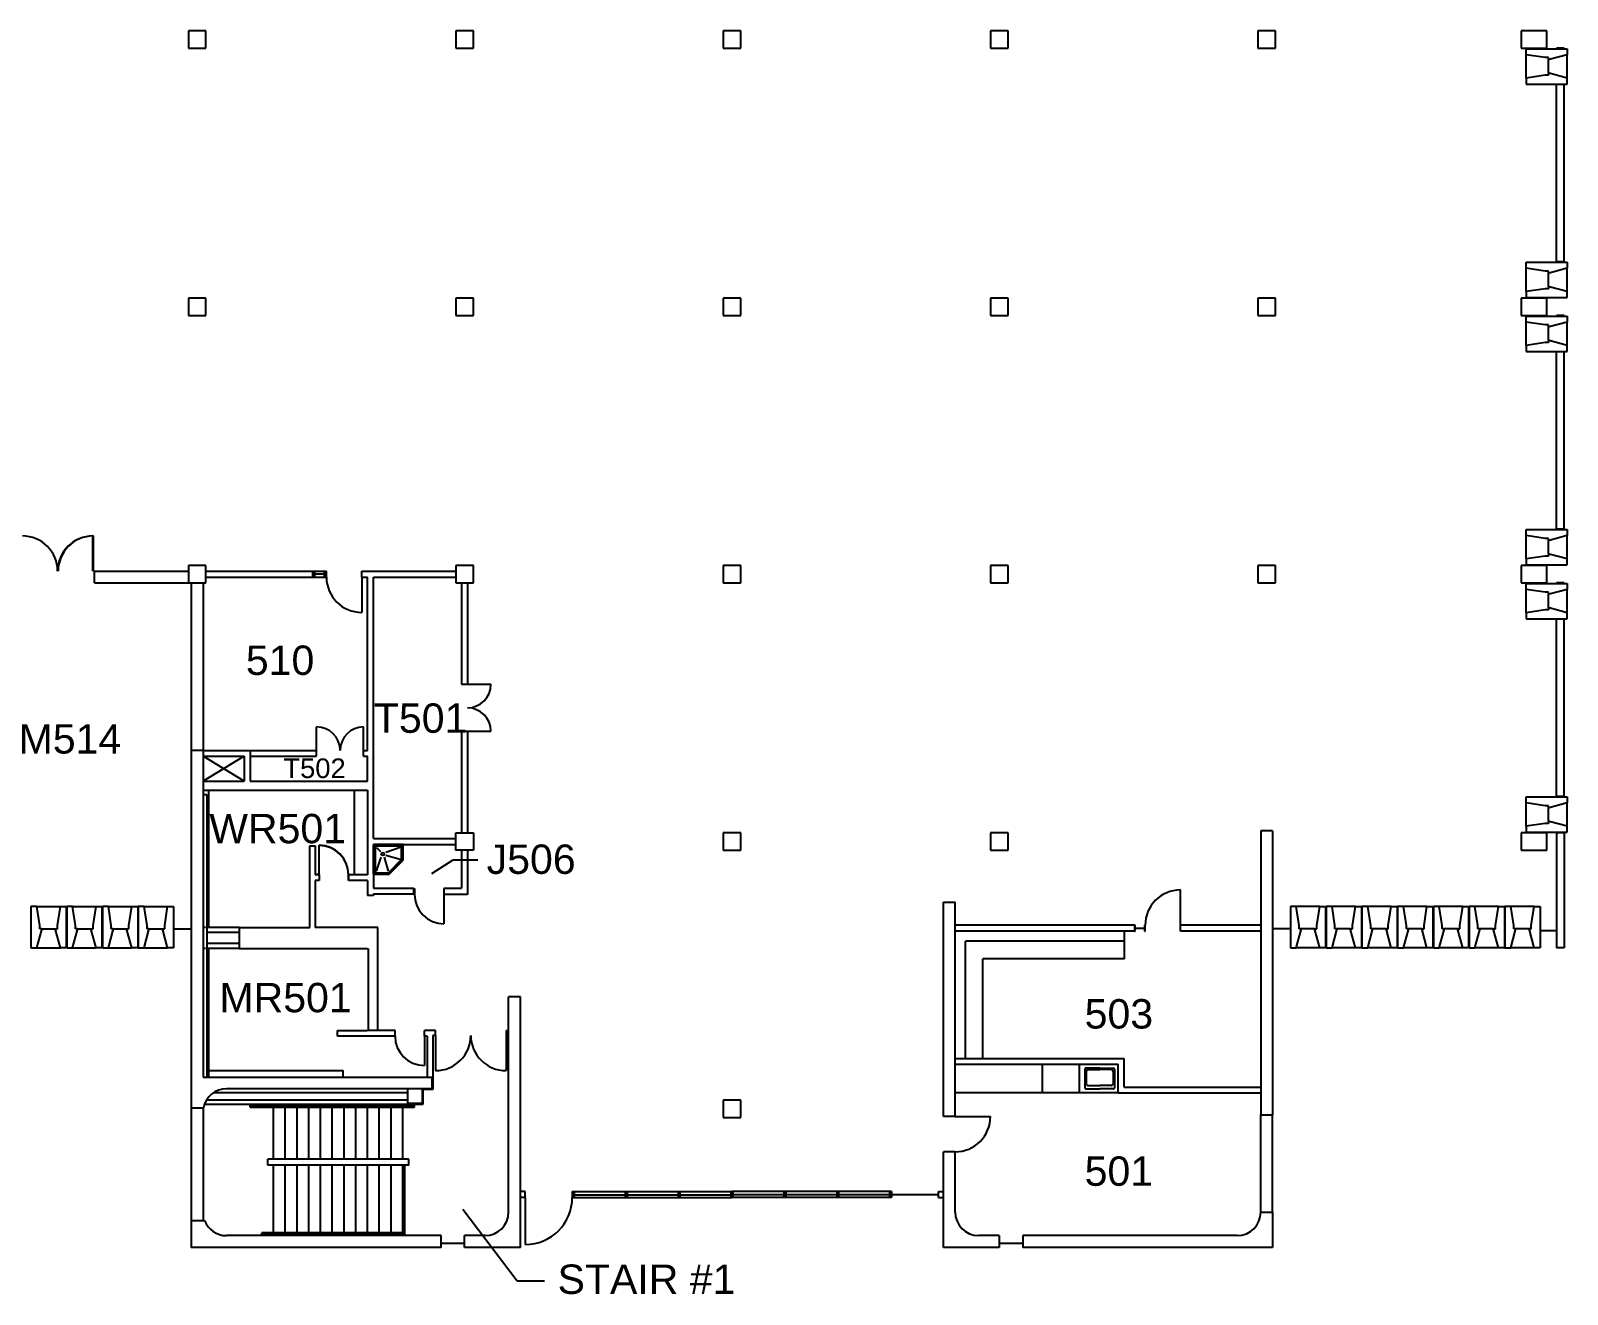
# Model space of a CAD drawing. Header units: inches. Extents: x -186 to 3067, y -16 to 2567.
# Drawn here: x 1498 to 3067, y -16 to 1274 of the extents above; entities that cross this region are included whole.
import ezdxf

# ---------------------------------------------------------------- set-up
doc = ezdxf.new("R2010")
doc.units = ezdxf.units.IN
doc.header["$MEASUREMENT"] = 0
doc.linetypes.add('SCOTT', pattern=[0.04, 0.02, -0.02])
for name, color, linetype in [('A-DOOR', 4, 'Continuous'), ('A-FLOR-HRAL', 4, 'Continuous'), ('A-FLOR-STRS', 4, 'Continuous'), ('A-FLOR-TEXT', 7, 'Continuous'), ('A-FURN', 3, 'Continuous'), ('A-GLAZ', 3, 'Continuous'), ('A-WALL', 5, 'Continuous'), ('A-WALL-JAMB', 6, 'Continuous'), ('P-SANR-EQPM', 5, 'Continuous'), ('S-COLS', 6, 'Continuous')]:
    doc.layers.add(name, color=color, linetype=linetype)
doc.styles.get("Standard").update_dxf_attribs({"font": 'arial.ttf'})

msp = doc.modelspace()

# ---------------------------------------------------------------- linework, layer by layer
for p, q in [((1716.4, 507.7), (1674.4, 533.2)), ((1716.4, 533.2), (1674.4, 507.7))]:
    msp.add_line(p, q)
at = {"layer": 'A-DOOR'}
for p, q in [((1561.9, 722.2), (1561.9, 758.2)), ((1562.4, 722.2), (1562.4, 758.2)), ((1836.4, 716.2), (1836.4, 680.2)), ((1944.4, 606.7), (1968.4, 606.7)), ((1790.4, 539.2), (1790.4, 563.2)), ((1838.4, 539.2), (1838.4, 563.2)), ((1944.4, 558.7), (1968.4, 558.7)), ((1792.9, 412.4), (1792.9, 442.4)), ((1792.9, 412.2), (1792.9, 442.2)), ((2672.4, 360.7), (2672.4, 396.7)), ((1920.4, 392.2), (1920.4, 362.2)), ((1900.4, 247.4), (1900.4, 217.4)), ((1900.4, 247.4), (1900.4, 217.4)), ((1911.8, 248.2), (1911.8, 212.2)), ((1983.8, 248.2), (1983.8, 212.2)), ((2442.4, 165.3), (2478.4, 165.3)), ((2003.4, 82.7), (2003.4, 34.7))]:
    msp.add_line(p, q, dxfattribs=at)
for centre, radius, start, end in [((1489.9, 722.2), 36, 0, 90), ((1561.9, 722.2), 36, 90, 180), ((1562.4, 722.2), 36, 90, 180), ((1836.4, 716.2), 36, 180, 270), ((1944.4, 606.7), 24, 270, 0), ((1944.4, 558.7), 24, 0, 90), ((1790.4, 539.2), 24, 0, 90), ((1838.4, 539.2), 24, 90, 180), ((1792.9, 412.4), 30, 0, 90), ((1792.9, 412.2), 30, 0, 90), ((2672.4, 360.7), 36, 90, 180), ((1920.4, 392.2), 30, 180, 270), ((1900.4, 247.4), 30, 180, 270), ((1900.4, 247.4), 30, 180, 270), ((1911.8, 248.2), 36, 270, 0), ((1983.8, 248.2), 36, 180, 270), ((2442.4, 165.3), 36, 270, 360), ((2003.4, 82.7), 48, 270, 0)]:
    msp.add_arc(centre, radius, start, end, dxfattribs=at)
at = {"layer": 'A-FLOR-HRAL'}
for p, q in [((1722.4, 176.5), (1890.4, 176.5)), ((1722.4, 175), (1722.4, 176.5)), ((1722.4, 175), (1890.4, 175)), ((1890.4, 175), (1890.4, 176.5)), ((1884.4, 121.7), (1740.4, 121.7)), ((1740.4, 115.7), (1740.4, 121.7)), ((1884.4, 115.7), (1740.4, 115.7)), ((1884.4, 115.7), (1884.4, 121.7)), ((1878.4, 46.7), (1734.4, 46.7)), ((1734.4, 43.7), (1734.4, 46.7)), ((1878.4, 45.2), (1735.9, 45.2)), ((1735.9, 43.7), (1735.9, 45.2))]:
    msp.add_line(p, q, dxfattribs=at)
at = {"layer": 'A-FLOR-STRS'}
for p, q in [((1746.4, 121.7), (1746.4, 178)), ((1758.4, 121.7), (1758.4, 178)), ((1770.4, 121.7), (1770.4, 178)), ((1782.4, 121.7), (1782.4, 178)), ((1794.4, 121.7), (1794.4, 178)), ((1806.4, 121.7), (1806.4, 178)), ((1818.4, 121.7), (1818.4, 178)), ((1830.4, 121.7), (1830.4, 178)), ((1842.4, 121.7), (1842.4, 178)), ((1854.4, 121.7), (1854.4, 178)), ((1866.4, 121.7), (1866.4, 178)), ((1878.4, 121.7), (1878.4, 178)), ((1746.4, 43.7), (1746.4, 115.7)), ((1758.4, 43.7), (1758.4, 115.7)), ((1770.4, 43.7), (1770.4, 115.7)), ((1782.4, 43.7), (1782.4, 115.7)), ((1794.4, 43.7), (1794.4, 115.7)), ((1806.4, 43.7), (1806.4, 115.7)), ((1818.4, 43.7), (1818.4, 115.7)), ((1830.4, 43.7), (1830.4, 115.7)), ((1842.4, 43.7), (1842.4, 115.7)), ((1854.4, 43.7), (1854.4, 115.7)), ((1866.4, 43.7), (1866.4, 115.7)), ((1878.4, 43.7), (1878.4, 115.7)), ((1880.4, 43.7), (1880.4, 115.7))]:
    msp.add_line(p, q, dxfattribs=at)
at = {"layer": 'A-FLOR-TEXT'}
for p, q in [((1907.9, 413.5), (1929.7, 427.6)), ((1929.7, 427.6), (1955.1, 427.6)), ((1995.3, -2.7), (1939.8, 70.5)), ((2023.2, -2.7), (1995.3, -2.7))]:
    msp.add_line(p, q, dxfattribs=at)
at = {"layer": 'A-FURN'}
for p, q in [((1829.2, 412.4), (1829.2, 498.7)), ((2615.4, 326.3), (2615.4, 354.7)), ((2615.2, 344.3), (2452.8, 344.3)), ((2452.8, 224.7), (2452.8, 344.3)), ((2470.8, 224.7), (2470.8, 326.3)), ((2615.4, 326.3), (2470.8, 326.3)), ((2531.5, 189.4), (2531.5, 218.7)), ((2569.5, 189.4), (2569.5, 218.7)), ((2574.9, 213.7), (2574.9, 194.7)), ((2590, 214.6), (2575.8, 214.6)), ((2576.3, 211.3), (2576.3, 198.9)), ((2578.1, 213.2), (2590, 213.2)), ((2590, 214.6), (2604.2, 214.6)), ((2601.9, 213.2), (2590, 213.2)), ((2603.7, 211.3), (2603.7, 198.9)), ((2605.1, 213.7), (2605.1, 194.7)), ((2608.9, 189.4), (2442.4, 189.4)), ((2576, 193.6), (2590, 193.6)), ((2578.1, 197), (2590, 197)), ((2601.9, 197), (2590, 197)), ((2604, 193.6), (2590, 193.6))]:
    msp.add_line(p, q, dxfattribs=at)
for centre, radius, start, end in [((2575.9, 213.6), 1.03, 95.4707, 176.1763), ((2578.3, 211.1), 2.11, 96.5361, 173.5832), ((2601.6, 211.1), 2.11, 6.4168, 83.4639), ((2604.1, 213.6), 1.03, 3.8237, 84.5293), ((2575.9, 194.7), 1.03, 175.4792, 274.9201), ((2578.5, 199.2), 2.25, 188.0284, 262.2031), ((2601.5, 199.2), 2.25, 277.7969, 351.9716), ((2604.1, 194.7), 1.03, 265.0799, 4.5208)]:
    msp.add_arc(centre, radius, start, end, dxfattribs=at)
at = {"layer": 'A-GLAZ'}
for p, q in [((3048.1, 1230.7), (3048.1, 1244.7)), ((3048.1, 1012.7), (3048.1, 1026.7)), ((3048.1, 957.7), (3048.1, 971.7)), ((3048.1, 739.7), (3048.1, 753.7)), ((1788.4, 722.2), (1798.4, 722.2)), ((1798.4, 719.2), (1788.4, 719.2)), ((1788.4, 716.2), (1798.4, 716.2)), ((3048.1, 684.7), (3048.1, 698.7)), ((3048.1, 466.7), (3048.1, 480.7)), ((1509.7, 357), (1523.7, 357)), ((1546.2, 357), (1560.2, 357)), ((1582.7, 357), (1596.7, 357)), ((1619.2, 357), (1633.2, 357)), ((1644.2, 357), (1662.4, 357)), ((2626.2, 357.7), (2635.7, 357.7)), ((2784.7, 357), (2766.4, 357)), ((2809.7, 357), (2795.7, 357)), ((2846.2, 357), (2832.2, 357)), ((2882.7, 357), (2868.7, 357)), ((2919.2, 357), (2905.2, 357)), ((2955.7, 357), (2941.7, 357)), ((2992.2, 357), (2978.2, 357)), ((3028.7, 357), (3014.7, 357)), ((3056.4, 354.8), (3039.7, 354.8)), ((1662.4, 174.2), (1662.4, 59.2)), ((1674.4, 174.2), (1674.4, 59.2)), ((2754.4, 67.7), (2754.4, 167.2)), ((2766.4, 67.7), (2766.4, 167.2)), ((2051.4, 88.7), (2214.4, 88.7)), ((2051.4, 85.3), (2214.4, 85.3)), ((2051.4, 82.7), (2214.4, 82.7)), ((2377.4, 88.7), (2214.4, 88.7)), ((2425.4, 85.3), (2214.4, 85.3)), ((2377.4, 82.7), (2214.4, 82.7)), ((1941.4, 35.7), (1917.4, 35.7)), ((2511.4, 35.7), (2487.4, 35.7))]:
    msp.add_line(p, q, dxfattribs=at)
at = {"layer": 'A-WALL'}
for p, q in [((3025.4, 1255.7), (3067.4, 1255.7)), ((3025.4, 1249.7), (3025.4, 1255.7)), ((3064.4, 1256.2), (3056.4, 1256.2)), ((3067.4, 1255.7), (3067.4, 1249.7)), ((3025.4, 1225.7), (3025.4, 1249.7)), ((3044.7, 1246.7), (3025.4, 1249.7)), ((3048.1, 1246.7), (3044.7, 1246.7)), ((3048.1, 1244.7), (3048.1, 1246.7)), ((3049.1, 1244.7), (3048.1, 1244.7)), ((3067.4, 1249.7), (3049.1, 1244.7)), ((3067.4, 1225.7), (3067.4, 1249.7)), ((3044.7, 1228.7), (3025.4, 1225.7)), ((3025.4, 1225.7), (3025.4, 1219.7)), ((3048.1, 1228.7), (3044.7, 1228.7)), ((3049.1, 1230.7), (3048.1, 1230.7)), ((3048.1, 1230.7), (3048.1, 1228.7)), ((3067.4, 1225.7), (3049.1, 1230.7)), ((3067.4, 1219.7), (3067.4, 1225.7)), ((3025.4, 1219.7), (3067.4, 1219.7)), ((3064.4, 1219.2), (3056.4, 1219.2)), ((3056.4, 1038.2), (3056.4, 1219.2)), ((3064.4, 1038.2), (3064.4, 1219.2)), ((3025.4, 1031.7), (3025.4, 1037.7)), ((3025.4, 1037.7), (3067.4, 1037.7)), ((3064.4, 1038.2), (3056.4, 1038.2)), ((3067.4, 1037.7), (3067.4, 1031.7)), ((3044.7, 1028.7), (3025.4, 1031.7)), ((3025.4, 1007.7), (3025.4, 1031.7)), ((3048.1, 1028.7), (3044.7, 1028.7)), ((3048.1, 1026.7), (3048.1, 1028.7)), ((3049.1, 1026.7), (3048.1, 1026.7)), ((3067.4, 1031.7), (3049.1, 1026.7)), ((3067.4, 1007.7), (3067.4, 1031.7)), ((3044.7, 1010.7), (3025.4, 1007.7)), ((3025.4, 1007.7), (3025.4, 1001.7)), ((3048.1, 1010.7), (3044.7, 1010.7)), ((3048.1, 1012.7), (3048.1, 1010.7)), ((3049.1, 1012.7), (3048.1, 1012.7)), ((3067.4, 1007.7), (3049.1, 1012.7)), ((3067.4, 1001.7), (3067.4, 1007.7)), ((3025.4, 1001.7), (3067.4, 1001.7)), ((3025.4, 982.7), (3067.4, 982.7)), ((3025.4, 976.7), (3025.4, 982.7)), ((3025.4, 952.7), (3025.4, 976.7)), ((3044.7, 973.7), (3025.4, 976.7)), ((3048.1, 973.7), (3044.7, 973.7)), ((3048.1, 971.7), (3048.1, 973.7)), ((3067.4, 976.7), (3049.1, 971.7)), ((3064.4, 983.2), (3056.4, 983.2)), ((3067.4, 982.7), (3067.4, 976.7)), ((3067.4, 952.7), (3067.4, 976.7)), ((3049.1, 971.7), (3048.1, 971.7)), ((3049.1, 957.7), (3048.1, 957.7)), ((3048.1, 957.7), (3048.1, 955.7)), ((3067.4, 952.7), (3049.1, 957.7)), ((3044.7, 955.7), (3025.4, 952.7)), ((3025.4, 952.7), (3025.4, 946.7)), ((3025.4, 946.7), (3067.4, 946.7)), ((3048.1, 955.7), (3044.7, 955.7)), ((3064.4, 946.2), (3056.4, 946.2)), ((3056.4, 765.2), (3056.4, 946.2)), ((3064.4, 765.2), (3064.4, 946.2)), ((3067.4, 946.7), (3067.4, 952.7)), ((3025.4, 758.7), (3025.4, 764.7)), ((3025.4, 764.7), (3067.4, 764.7)), ((3044.7, 755.7), (3025.4, 758.7)), ((3025.4, 734.7), (3025.4, 758.7)), ((3048.1, 755.7), (3044.7, 755.7)), ((3048.1, 753.7), (3048.1, 755.7)), ((3049.1, 753.7), (3048.1, 753.7)), ((3067.4, 758.7), (3049.1, 753.7)), ((3064.4, 765.2), (3056.4, 765.2)), ((3067.4, 764.7), (3067.4, 758.7)), ((3067.4, 734.7), (3067.4, 758.7)), ((3044.7, 737.7), (3025.4, 734.7)), ((3048.1, 737.7), (3044.7, 737.7)), ((3048.1, 739.7), (3048.1, 737.7)), ((3049.1, 739.7), (3048.1, 739.7)), ((3067.4, 734.7), (3049.1, 739.7)), ((1563.4, 710.2), (1563.4, 722.2)), ((1563.4, 722.2), (1659.4, 722.2)), ((1563.4, 722.2), (1564.4, 722.2)), ((1563.4, 710.2), (1563.4, 722.2)), ((1570.4, 722.2), (1659.4, 722.2)), ((1659.4, 728.2), (1659.4, 710.2)), ((1677.4, 728.2), (1659.4, 728.2)), ((1677.4, 710.2), (1677.4, 728.2)), ((1677.4, 722.2), (1786.4, 722.2)), ((1677.4, 722.2), (1721.4, 722.2)), ((1786.4, 716.2), (1786.4, 722.2)), ((1836.4, 716.2), (1836.4, 722.2)), ((1836.4, 722.2), (1932.4, 722.2)), ((3025.4, 734.7), (3025.4, 728.7)), ((3025.4, 728.7), (3067.4, 728.7)), ((3067.4, 728.7), (3067.4, 734.7)), ((1563.4, 710.2), (1662.4, 710.2)), ((1563.4, 710.2), (1662.4, 710.2)), ((1659.4, 710.2), (1677.4, 710.2)), ((1662.4, 710.2), (1662.4, 174.2)), ((1674.4, 709.5), (1674.4, 205.7)), ((1677.4, 716.2), (1786.4, 716.2)), ((1677.4, 716.2), (1721.4, 716.2)), ((1836.4, 716.2), (1842.4, 716.2)), ((1842.4, 539.2), (1842.4, 716.2)), ((1848.4, 716.2), (1932.4, 716.2)), ((1848.4, 449.2), (1848.4, 716.2)), ((1938.6, 606.7), (1938.6, 710.2)), ((1944.4, 710.2), (1944.4, 606.7)), ((3025.4, 709.7), (3067.4, 709.7)), ((3025.4, 703.7), (3025.4, 709.7)), ((3064.4, 710.2), (3056.4, 710.2)), ((3067.4, 709.7), (3067.4, 703.7)), ((3025.4, 679.7), (3025.4, 703.7)), ((3044.7, 700.7), (3025.4, 703.7)), ((3048.1, 700.7), (3044.7, 700.7)), ((3048.1, 698.7), (3048.1, 700.7)), ((3049.1, 698.7), (3048.1, 698.7)), ((3067.4, 703.7), (3049.1, 698.7)), ((3067.4, 679.7), (3067.4, 703.7)), ((3044.7, 682.7), (3025.4, 679.7)), ((3025.4, 679.7), (3025.4, 673.7)), ((3048.1, 682.7), (3044.7, 682.7)), ((3049.1, 684.7), (3048.1, 684.7)), ((3048.1, 684.7), (3048.1, 682.7)), ((3067.4, 679.7), (3049.1, 684.7)), ((3067.4, 673.7), (3067.4, 679.7)), ((3025.4, 673.7), (3067.4, 673.7)), ((3064.4, 673.2), (3056.4, 673.2)), ((3056.4, 492.2), (3056.4, 673.2)), ((3064.4, 492.2), (3064.4, 673.2)), ((1938.4, 606.7), (1944.4, 606.7)), ((1938.4, 558.7), (1944.4, 558.7)), ((1938.6, 455.2), (1938.6, 558.7)), ((1944.4, 558.7), (1944.4, 455.2)), ((1674.4, 539.2), (1662.4, 539.2)), ((1674.4, 539.2), (1722.4, 539.2)), ((1674.4, 539.2), (1790.4, 539.2)), ((1722.4, 539.2), (1722.4, 507.7)), ((1790.4, 533.2), (1790.4, 539.2)), ((1838.4, 533.2), (1838.4, 539.2)), ((1838.4, 539.2), (1842.4, 539.2)), ((1674.4, 533.2), (1716.4, 533.2)), ((1716.4, 533.2), (1716.4, 507.7)), ((1716.4, 533.2), (1716.4, 507.7)), ((1722.4, 533.2), (1722.4, 507.7)), ((1722.4, 533.2), (1790.4, 533.2)), ((1722.4, 533.2), (1722.4, 507.7)), ((1838.4, 533.2), (1842.4, 533.2)), ((1842.4, 507.7), (1842.4, 533.2)), ((1674.4, 507.7), (1716.4, 507.7)), ((1722.4, 507.7), (1842.4, 507.7)), ((1722.4, 507.7), (1842.4, 507.7)), ((1674.4, 498.7), (1842.4, 498.7)), ((1674.4, 498.7), (1842.4, 498.7)), ((1674.4, 494.2), (1678.4, 494.2)), ((1678.4, 494.2), (1678.4, 205.7)), ((1679.9, 498.7), (1679.9, 358.4)), ((1842.4, 498.7), (1842.4, 412.2)), ((3025.4, 485.7), (3025.4, 491.7)), ((3025.4, 491.7), (3067.4, 491.7)), ((3064.4, 492.2), (3056.4, 492.2)), ((3067.4, 491.7), (3067.4, 485.7)), ((3044.7, 482.7), (3025.4, 485.7)), ((3025.4, 461.7), (3025.4, 485.7)), ((3048.1, 482.7), (3044.7, 482.7)), ((3048.1, 480.7), (3048.1, 482.7)), ((3049.1, 480.7), (3048.1, 480.7)), ((3067.4, 485.7), (3049.1, 480.7)), ((3067.4, 461.7), (3067.4, 485.7)), ((2766.4, 457.2), (2754.4, 457.2)), ((2754.4, 457.2), (2754.4, 167.2)), ((2766.4, 457.2), (2766.4, 167.2)), ((3044.7, 464.7), (3025.4, 461.7)), ((3025.4, 461.7), (3025.4, 455.7)), ((3025.4, 455.7), (3067.4, 455.7)), ((3048.1, 464.7), (3044.7, 464.7)), ((3048.1, 466.7), (3048.1, 464.7)), ((3049.1, 466.7), (3048.1, 466.7)), ((3067.4, 461.7), (3049.1, 466.7)), ((3056.4, 455.2), (3056.4, 337.7)), ((3064.4, 455.2), (3056.4, 455.2)), ((3064.4, 455.2), (3064.4, 337.7)), ((3067.4, 455.7), (3067.4, 461.7)), ((1783.4, 441.6), (1788.9, 441.6)), ((1783.4, 358.4), (1783.4, 441.6)), ((1788.9, 441.6), (1788.9, 412.2)), ((1848.4, 449.2), (1932.4, 449.2)), ((1848.4, 449.1), (1932.4, 449.1)), ((1848.4, 443.1), (1932.4, 443.1)), ((1848.4, 443.1), (1848.4, 398.6)), ((1848.4, 412.7), (1848.4, 443.1)), ((1783.4, 358.4), (1783.4, 436.4)), ((1788.9, 436.4), (1788.9, 412.4)), ((1938.6, 398.6), (1938.6, 437.2)), ((1944.4, 437.2), (1944.4, 392.2)), ((1792.9, 412.4), (1788.9, 412.4)), ((1792.9, 412.2), (1788.9, 412.2)), ((1792.9, 412.4), (1792.9, 406.4)), ((1792.9, 412.2), (1792.9, 406.4)), ((1822.9, 412.4), (1822.9, 406.4)), ((1842.4, 412.2), (1822.9, 412.2)), ((1822.9, 406.4), (1822.9, 412.2)), ((1792.9, 406.4), (1788.9, 406.4)), ((1788.9, 406.4), (1788.9, 358.4)), ((1788.9, 406.4), (1788.9, 358.4)), ((1792.9, 406.4), (1788.9, 406.4)), ((1842.4, 406.4), (1822.9, 406.4)), ((1837.2, 406.4), (1822.9, 406.4)), ((1842.4, 406.4), (1842.4, 391.2)), ((1848.4, 398.6), (1889.6, 398.6)), ((1848.4, 392.6), (1889.6, 392.6)), ((1848.4, 392.6), (1848.4, 391.2)), ((1889.6, 392.6), (1889.6, 398.6)), ((1890.4, 398.2), (1890.4, 392.2)), ((1938.4, 398.2), (1920.4, 398.2)), ((1920.4, 398.2), (1920.4, 392.2)), ((1498.7, 379.7), (1498.7, 337.7)), ((1504.7, 379.7), (1498.7, 379.7)), ((1504.7, 379.7), (1528.7, 379.7)), ((1507.7, 360.3), (1504.7, 379.7)), ((1525.7, 360.3), (1528.7, 379.7)), ((1528.7, 379.7), (1534.7, 379.7)), ((1534.7, 379.7), (1534.7, 337.7)), ((1535.2, 379.7), (1535.2, 337.7)), ((1541.2, 379.7), (1535.2, 379.7)), ((1541.2, 379.7), (1565.2, 379.7)), ((1544.2, 360.3), (1541.2, 379.7)), ((1562.2, 360.3), (1565.2, 379.7)), ((1565.2, 379.7), (1571.2, 379.7)), ((1571.2, 379.7), (1571.2, 337.7)), ((1571.7, 379.7), (1571.7, 337.7)), ((1577.7, 379.7), (1571.7, 379.7)), ((1577.7, 379.7), (1601.7, 379.7)), ((1580.7, 360.3), (1577.7, 379.7)), ((1598.7, 360.3), (1601.7, 379.7)), ((1601.7, 379.7), (1607.7, 379.7)), ((1607.7, 379.7), (1607.7, 337.7)), ((1608.2, 379.7), (1608.2, 337.7)), ((1614.2, 379.7), (1608.2, 379.7)), ((1614.2, 379.7), (1638.2, 379.7)), ((1617.2, 360.3), (1614.2, 379.7)), ((1635.2, 360.3), (1638.2, 379.7)), ((1638.2, 379.7), (1644.2, 379.7)), ((1644.2, 379.7), (1644.2, 337.7)), ((1848.4, 391.2), (1842.4, 391.2)), ((1944.4, 392.2), (1920.4, 392.2)), ((2430.4, 384.2), (2442.4, 384.2)), ((2430.4, 165.3), (2430.4, 384.2)), ((2442.4, 165.3), (2442.4, 384.2)), ((2784.7, 379.7), (2784.7, 337.7)), ((2790.7, 379.7), (2784.7, 379.7)), ((2793.7, 360.3), (2790.7, 379.7)), ((2814.7, 379.7), (2790.7, 379.7)), ((2811.7, 360.3), (2814.7, 379.7)), ((2814.7, 379.7), (2820.7, 379.7)), ((2820.7, 379.7), (2820.7, 337.7)), ((2821.2, 379.7), (2821.2, 337.7)), ((2827.2, 379.7), (2821.2, 379.7)), ((2830.2, 360.3), (2827.2, 379.7)), ((2851.2, 379.7), (2827.2, 379.7)), ((2848.2, 360.3), (2851.2, 379.7)), ((2851.2, 379.7), (2857.2, 379.7)), ((2857.2, 379.7), (2857.2, 337.7)), ((2857.7, 379.7), (2857.7, 337.7)), ((2863.7, 379.7), (2857.7, 379.7)), ((2866.7, 360.3), (2863.7, 379.7)), ((2887.7, 379.7), (2863.7, 379.7)), ((2884.7, 360.3), (2887.7, 379.7)), ((2887.7, 379.7), (2893.7, 379.7)), ((2893.7, 379.7), (2893.7, 337.7)), ((2894.2, 379.7), (2894.2, 337.7)), ((2900.2, 379.7), (2894.2, 379.7)), ((2903.2, 360.3), (2900.2, 379.7)), ((2924.2, 379.7), (2900.2, 379.7)), ((2921.2, 360.3), (2924.2, 379.7)), ((2924.2, 379.7), (2930.2, 379.7)), ((2930.2, 379.7), (2930.2, 337.7)), ((2930.7, 379.7), (2930.7, 337.7)), ((2936.7, 379.7), (2930.7, 379.7)), ((2939.7, 360.3), (2936.7, 379.7)), ((2960.7, 379.7), (2936.7, 379.7)), ((2957.7, 360.3), (2960.7, 379.7)), ((2960.7, 379.7), (2966.7, 379.7)), ((2966.7, 379.7), (2966.7, 337.7)), ((2967.2, 379.7), (2967.2, 337.7)), ((2973.2, 379.7), (2967.2, 379.7)), ((2976.2, 360.3), (2973.2, 379.7)), ((2997.2, 379.7), (2973.2, 379.7)), ((2994.2, 360.3), (2997.2, 379.7)), ((2997.2, 379.7), (3003.2, 379.7)), ((3003.2, 379.7), (3003.2, 337.7)), ((3009.7, 379.7), (3003.7, 379.7)), ((3003.7, 379.7), (3003.7, 337.7)), ((3033.7, 379.7), (3009.7, 379.7)), ((3012.7, 360.3), (3009.7, 379.7)), ((3030.7, 360.3), (3033.7, 379.7)), ((3033.7, 379.7), (3039.7, 379.7)), ((3039.7, 379.7), (3039.7, 337.7)), ((1504.7, 337.7), (1509.7, 356)), ((1507.7, 357), (1507.7, 360.3)), ((1509.7, 357), (1507.7, 357)), ((1509.7, 356), (1509.7, 357)), ((1523.7, 356), (1523.7, 357)), ((1523.7, 357), (1525.7, 357)), ((1528.7, 337.7), (1523.7, 356)), ((1525.7, 357), (1525.7, 360.3)), ((1541.2, 337.7), (1546.2, 356)), ((1544.2, 357), (1544.2, 360.3)), ((1546.2, 357), (1544.2, 357)), ((1546.2, 356), (1546.2, 357)), ((1560.2, 356), (1560.2, 357)), ((1560.2, 357), (1562.2, 357)), ((1565.2, 337.7), (1560.2, 356)), ((1562.2, 357), (1562.2, 360.3)), ((1577.7, 337.7), (1582.7, 356)), ((1580.7, 357), (1580.7, 360.3)), ((1582.7, 357), (1580.7, 357)), ((1582.7, 356), (1582.7, 357)), ((1596.7, 356), (1596.7, 357)), ((1596.7, 357), (1598.7, 357)), ((1601.7, 337.7), (1596.7, 356)), ((1598.7, 357), (1598.7, 360.3)), ((1614.2, 337.7), (1619.2, 356)), ((1617.2, 357), (1617.2, 360.3)), ((1619.2, 357), (1617.2, 357)), ((1619.2, 356), (1619.2, 357)), ((1633.2, 356), (1633.2, 357)), ((1633.2, 357), (1635.2, 357)), ((1638.2, 337.7), (1633.2, 356)), ((1635.2, 357), (1635.2, 360.3)), ((1711.4, 358.4), (1783.4, 358.4)), ((1711.4, 358.4), (1783.4, 358.4)), ((1711.4, 358.4), (1711.4, 336.9)), ((1842.4, 358.4), (1788.9, 358.4)), ((1852.9, 358.4), (1788.9, 358.4)), ((1852.9, 253.2), (1852.9, 358.4)), ((2625.4, 360.7), (2442.4, 360.7)), ((2625.4, 354.7), (2442.4, 354.7)), ((2754.4, 360.7), (2672.4, 360.7)), ((2672.4, 354.7), (2672.4, 360.7)), ((2754.4, 354.7), (2672.4, 354.7)), ((2790.7, 337.7), (2795.7, 356)), ((2793.7, 357), (2793.7, 360.3)), ((2795.7, 357), (2793.7, 357)), ((2795.7, 356), (2795.7, 357)), ((2809.7, 356), (2809.7, 357)), ((2809.7, 357), (2811.7, 357)), ((2814.7, 337.7), (2809.7, 356)), ((2811.7, 357), (2811.7, 360.3)), ((2827.2, 337.7), (2832.2, 356)), ((2830.2, 357), (2830.2, 360.3)), ((2832.2, 357), (2830.2, 357)), ((2832.2, 356), (2832.2, 357)), ((2846.2, 356), (2846.2, 357)), ((2846.2, 357), (2848.2, 357)), ((2851.2, 337.7), (2846.2, 356)), ((2848.2, 357), (2848.2, 360.3)), ((2863.7, 337.7), (2868.7, 356)), ((2866.7, 357), (2866.7, 360.3)), ((2868.7, 357), (2866.7, 357)), ((2868.7, 356), (2868.7, 357)), ((2882.7, 356), (2882.7, 357)), ((2882.7, 357), (2884.7, 357)), ((2887.7, 337.7), (2882.7, 356)), ((2884.7, 357), (2884.7, 360.3)), ((2900.2, 337.7), (2905.2, 356)), ((2903.2, 357), (2903.2, 360.3)), ((2905.2, 357), (2903.2, 357)), ((2905.2, 356), (2905.2, 357)), ((2919.2, 356), (2919.2, 357)), ((2919.2, 357), (2921.2, 357)), ((2924.2, 337.7), (2919.2, 356)), ((2921.2, 357), (2921.2, 360.3)), ((2936.7, 337.7), (2941.7, 356)), ((2939.7, 357), (2939.7, 360.3)), ((2941.7, 357), (2939.7, 357)), ((2941.7, 356), (2941.7, 357)), ((2955.7, 356), (2955.7, 357)), ((2955.7, 357), (2957.7, 357)), ((2960.7, 337.7), (2955.7, 356)), ((2957.7, 357), (2957.7, 360.3)), ((2973.2, 337.7), (2978.2, 356)), ((2976.2, 357), (2976.2, 360.3)), ((2978.2, 357), (2976.2, 357)), ((2978.2, 356), (2978.2, 357)), ((2992.2, 356), (2992.2, 357)), ((2992.2, 357), (2994.2, 357)), ((2997.2, 337.7), (2992.2, 356)), ((2994.2, 357), (2994.2, 360.3)), ((3009.7, 337.7), (3014.7, 356)), ((3012.7, 357), (3012.7, 360.3)), ((3014.7, 357), (3012.7, 357)), ((3014.7, 356), (3014.7, 357)), ((3028.7, 357), (3030.7, 357)), ((3028.7, 356), (3028.7, 357)), ((3033.7, 337.7), (3028.7, 356)), ((3030.7, 357), (3030.7, 360.3)), ((1498.7, 337.7), (1504.7, 337.7)), ((1504.7, 337.7), (1528.7, 337.7)), ((1534.7, 337.7), (1528.7, 337.7)), ((1535.2, 337.7), (1541.2, 337.7)), ((1541.2, 337.7), (1565.2, 337.7)), ((1571.2, 337.7), (1565.2, 337.7)), ((1571.7, 337.7), (1577.7, 337.7)), ((1577.7, 337.7), (1601.7, 337.7)), ((1607.7, 337.7), (1601.7, 337.7)), ((1608.2, 337.7), (1614.2, 337.7)), ((1614.2, 337.7), (1638.2, 337.7)), ((1644.2, 337.7), (1638.2, 337.7)), ((1679.9, 336.9), (1679.9, 205.7)), ((1711.4, 336.9), (1842.4, 336.9)), ((1711.4, 336.9), (1837.2, 336.9)), ((1842.9, 336.9), (1842.9, 253.2)), ((2784.7, 337.7), (2790.7, 337.7)), ((2814.7, 337.7), (2790.7, 337.7)), ((2820.7, 337.7), (2814.7, 337.7)), ((2821.2, 337.7), (2827.2, 337.7)), ((2851.2, 337.7), (2827.2, 337.7)), ((2857.2, 337.7), (2851.2, 337.7)), ((2857.7, 337.7), (2863.7, 337.7)), ((2887.7, 337.7), (2863.7, 337.7)), ((2893.7, 337.7), (2887.7, 337.7)), ((2894.2, 337.7), (2900.2, 337.7)), ((2924.2, 337.7), (2900.2, 337.7)), ((2930.2, 337.7), (2924.2, 337.7)), ((2930.7, 337.7), (2936.7, 337.7)), ((2960.7, 337.7), (2936.7, 337.7)), ((2966.7, 337.7), (2960.7, 337.7)), ((2967.2, 337.7), (2973.2, 337.7)), ((2997.2, 337.7), (2973.2, 337.7)), ((3003.2, 337.7), (2997.2, 337.7)), ((3003.7, 337.7), (3009.7, 337.7)), ((3033.7, 337.7), (3009.7, 337.7)), ((3039.7, 337.7), (3033.7, 337.7)), ((3064.4, 337.7), (3056.4, 337.7)), ((1998.4, 287.7), (1986.4, 287.7)), ((1986.4, 67.7), (1986.4, 287.7)), ((1998.4, 31.7), (1998.4, 287.7)), ((1679.9, 278.9), (1679.9, 212.4)), ((1811.7, 247.4), (1811.7, 253.2)), ((1811.7, 253.2), (1842.4, 253.2)), ((1825.2, 253.2), (1837.2, 253.2)), ((1870.4, 253.2), (1842.9, 253.2)), ((1870.4, 253.2), (1848.2, 253.2)), ((1870.4, 247.4), (1870.4, 253.2)), ((1870.4, 247.4), (1870.4, 253.2)), ((1900.4, 247.4), (1900.4, 253.2)), ((1909.2, 253.2), (1900.4, 253.2)), ((1909.2, 253.2), (1900.4, 253.2)), ((1900.4, 247.4), (1900.4, 253.2)), ((1911.8, 253.2), (1909.2, 253.2)), ((1911.8, 248.2), (1911.8, 253.2)), ((1983.8, 253.2), (1986.4, 253.2)), ((1983.8, 253.2), (1983.8, 248.2)), ((1870.4, 247.4), (1811.7, 247.4)), ((1870.4, 247.4), (1830.9, 247.4)), ((1903.4, 247.4), (1900.4, 247.4)), ((1903.4, 247.4), (1900.4, 247.4)), ((1903.4, 247.4), (1903.4, 205.7)), ((1903.4, 247.4), (1903.4, 205.7)), ((1911.8, 248.2), (1909.2, 248.2)), ((1909.2, 248.2), (1909.2, 205.7)), ((1909.2, 247.4), (1909.2, 193)), ((1983.8, 248.2), (1986.4, 248.2)), ((2442.4, 224.7), (2614.9, 224.7)), ((2614.9, 195.4), (2614.9, 224.7)), ((1674.4, 205.7), (1908.4, 205.7)), ((1678.4, 212.4), (1817.4, 212.4)), ((1679.9, 212.4), (1721.4, 212.4)), ((1817.4, 205.7), (1817.4, 212.4)), ((1908.4, 193.7), (1908.4, 205.7)), ((2442.4, 218.7), (2608.9, 218.7)), ((2608.9, 189.4), (2608.9, 218.7)), ((1883.4, 189.7), (1685.2, 189.7)), ((1908.4, 193.7), (1698.4, 193.7)), ((1883.4, 178.7), (1883.4, 193.7)), ((1898.4, 178.7), (1898.4, 193.7)), ((1899.1, 178), (1899.1, 193.7)), ((1909.2, 193), (1899.1, 193)), ((2608.9, 189.4), (2754.4, 189.4)), ((2614.9, 195.4), (2754.4, 195.4)), ((1662.4, 174.2), (1674.9, 174.2)), ((1675.9, 178), (1899.1, 178)), ((1678.2, 182.5), (1883.4, 182.5)), ((1898.4, 178.7), (1883.4, 178.7)), ((2442.4, 165.3), (2430.4, 165.3)), ((2754.4, 167.2), (2766.4, 167.2)), ((2430.4, 31.7), (2430.4, 129.3)), ((2442.4, 129.3), (2430.4, 129.3)), ((2442.4, 67.7), (2442.4, 129.3)), ((2754.4, 67.7), (2766.4, 67.7)), ((2766.4, 67.7), (2766.4, 31.7)), ((1662.4, 59.2), (1662.4, 31.7)), ((1662.4, 59.2), (1676, 59.2)), ((1917.4, 31.7), (1662.4, 31.7)), ((1917.4, 43.7), (1698.4, 43.7)), ((1917.4, 31.7), (1917.4, 43.7)), ((1962.4, 43.7), (1941.4, 43.7)), ((1941.4, 31.7), (1941.4, 43.7)), ((1998.4, 31.7), (1941.4, 31.7)), ((2487.4, 31.7), (2430.4, 31.7)), ((2487.4, 43.7), (2466.4, 43.7)), ((2487.4, 43.7), (2487.4, 31.7)), ((2730.4, 43.7), (2511.4, 43.7)), ((2511.4, 43.7), (2511.4, 31.7)), ((2766.4, 31.7), (2511.4, 31.7))]:
    msp.add_line(p, q, dxfattribs=at)
at = {"layer": 'A-WALL', "linetype": 'SCOTT'}
for p, q in [((1711.4, 358.4), (1674.4, 358.4)), ((1711.4, 358.4), (1674.4, 358.4)), ((1711.4, 336.9), (1674.4, 336.9)), ((1711.4, 336.9), (1674.4, 336.9)), ((1679.9, 212.4), (1678.4, 212.4))]:
    msp.add_line(p, q, dxfattribs=at)
at = {"layer": 'A-WALL', "linetype": 'Continuous'}
for p, q in [((1711.4, 358.4), (1678.4, 358.4)), ((1711.4, 353.4), (1678.4, 353.4)), ((1711.4, 341.9), (1678.4, 341.9)), ((1711.4, 336.9), (1678.4, 336.9))]:
    msp.add_line(p, q, dxfattribs=at)
at = {"layer": 'A-WALL'}
for centre, start, end in [((1698.4, 169.7), 90, 169.1931), ((1962.4, 67.7), 270, 0), ((2466.4, 67.7), 180, 270), ((2730.4, 67.7), 270, 0), ((1698.4, 67.7), 200.7424, 270)]:
    msp.add_arc(centre, 24, start, end, dxfattribs=at)
at = {"layer": 'A-WALL-JAMB'}
for p, q in [((1786.4, 722.2), (1788.4, 722.2)), ((1788.4, 716.2), (1788.4, 722.2)), ((1798.4, 716.2), (1798.4, 722.2)), ((1798.4, 722.2), (1800.4, 722.2)), ((1800.4, 716.2), (1800.4, 722.2)), ((1786.4, 716.2), (1788.4, 716.2)), ((1798.4, 716.2), (1800.4, 716.2)), ((2625.4, 360.7), (2625.4, 354.7)), ((2626.2, 360.7), (2625.4, 360.7)), ((2625.4, 360.7), (2625.4, 354.7)), ((2625.4, 354.7), (2626.2, 354.7)), ((2626.2, 354.7), (2626.2, 360.7)), ((2635.7, 360.7), (2635.7, 354.7)), ((2636.4, 360.7), (2635.7, 360.7)), ((2635.7, 360.7), (2635.7, 354.7)), ((2635.7, 354.7), (2636.4, 354.7)), ((2636.4, 354.7), (2636.4, 360.7)), ((2003.4, 88.7), (1998.4, 88.7)), ((2003.4, 82.7), (1998.4, 82.7)), ((2003.4, 82.7), (2003.4, 88.7)), ((2051.4, 88.7), (2051.4, 82.7)), ((2053.4, 88.7), (2053.4, 82.7)), ((2105.4, 88.7), (2105.4, 82.7)), ((2107.4, 88.7), (2107.4, 82.7)), ((2159.4, 88.7), (2159.4, 82.7)), ((2161.4, 88.7), (2161.4, 82.7)), ((2213.4, 88.7), (2213.4, 82.7)), ((2215.4, 88.7), (2215.4, 82.7)), ((2267.4, 88.7), (2267.4, 82.7)), ((2269.4, 88.7), (2269.4, 82.7)), ((2321.4, 88.7), (2321.4, 82.7)), ((2323.4, 88.7), (2323.4, 82.7)), ((2375.4, 88.7), (2375.4, 82.7)), ((2377.4, 88.7), (2377.4, 82.7)), ((2425.4, 88.7), (2430.4, 88.7)), ((2425.4, 82.7), (2425.4, 88.7)), ((2425.4, 82.7), (2430.4, 82.7))]:
    msp.add_line(p, q, dxfattribs=at)
at = {"layer": 'P-SANR-EQPM'}
for p, q in [((1848.4, 443.1), (1848.4, 412.7)), ((1878.8, 443.1), (1848.4, 443.1)), ((1849.2, 442.3), (1878, 442.3)), ((1849.2, 413.5), (1849.2, 442.3)), ((1877.2, 441.5), (1850, 441.5)), ((1850, 441.5), (1850, 414.3)), ((1851.6, 439.9), (1855.6, 435.9)), ((1875.6, 439.9), (1861.2, 435.1)), ((1877.2, 427.9), (1877.2, 441.5)), ((1878, 442.3), (1878, 427.9)), ((1878.8, 427.1), (1878.8, 443.1)), ((1851.6, 415.9), (1856.4, 430.3)), ((1863.6, 415.9), (1859.6, 430.3)), ((1875.6, 427.9), (1861.2, 431.9)), ((1863.6, 414.3), (1877.2, 427.9)), ((1864.4, 412.7), (1878.8, 427.1)), ((1878, 427.9), (1877.2, 427.9)), ((1848.4, 412.7), (1864.4, 412.7)), ((1863.6, 413.5), (1849.2, 413.5)), ((1850, 414.3), (1863.6, 414.3)), ((1863.6, 414.3), (1863.6, 413.5)), ((2609.4, 189.4), (2608.9, 189.9))]:
    msp.add_line(p, q, dxfattribs=at)
msp.add_circle((1858, 433.5), 1.6, dxfattribs=at)
at = {"layer": 'S-COLS'}
for p, q in [((1659.4, 1274.2), (1659.4, 1256.2)), ((1677.4, 1274.2), (1659.4, 1274.2)), ((1677.4, 1256.2), (1677.4, 1274.2)), ((1932.4, 1274.2), (1932.4, 1256.2)), ((1950.4, 1274.2), (1932.4, 1274.2)), ((1950.4, 1256.2), (1950.4, 1274.2)), ((2205.4, 1274.2), (2205.4, 1256.2)), ((2223.4, 1274.2), (2205.4, 1274.2)), ((2223.4, 1256.2), (2223.4, 1274.2)), ((2478.4, 1274.2), (2478.4, 1256.2)), ((2496.4, 1274.2), (2478.4, 1274.2)), ((2496.4, 1256.2), (2496.4, 1274.2)), ((2751.4, 1274.2), (2751.4, 1256.2)), ((2769.4, 1274.2), (2751.4, 1274.2)), ((2769.4, 1256.2), (2769.4, 1274.2)), ((3020.4, 1274.2), (3020.4, 1256.2)), ((3046.4, 1274.2), (3020.4, 1274.2)), ((3046.4, 1256.2), (3046.4, 1274.2)), ((1659.4, 1256.2), (1677.4, 1256.2)), ((1932.4, 1256.2), (1950.4, 1256.2)), ((2205.4, 1256.2), (2223.4, 1256.2)), ((2478.4, 1256.2), (2496.4, 1256.2)), ((2751.4, 1256.2), (2769.4, 1256.2)), ((3020.4, 1256.2), (3046.4, 1256.2)), ((1659.4, 1001.2), (1659.4, 983.2)), ((1677.4, 1001.2), (1659.4, 1001.2)), ((1677.4, 983.2), (1677.4, 1001.2)), ((1932.4, 1001.2), (1932.4, 983.2)), ((1950.4, 1001.2), (1932.4, 1001.2)), ((1950.4, 983.2), (1950.4, 1001.2)), ((2205.4, 1001.2), (2205.4, 983.2)), ((2223.4, 1001.2), (2205.4, 1001.2)), ((2223.4, 983.2), (2223.4, 1001.2)), ((2478.4, 1001.2), (2478.4, 983.2)), ((2496.4, 1001.2), (2478.4, 1001.2)), ((2496.4, 983.2), (2496.4, 1001.2)), ((2751.4, 1001.2), (2751.4, 983.2)), ((2769.4, 1001.2), (2751.4, 1001.2)), ((2769.4, 983.2), (2769.4, 1001.2)), ((3020.4, 1001.2), (3020.4, 983.2)), ((3046.4, 1001.2), (3020.4, 1001.2)), ((3046.4, 983.2), (3046.4, 1001.2)), ((1659.4, 983.2), (1677.4, 983.2)), ((1932.4, 983.2), (1950.4, 983.2)), ((2205.4, 983.2), (2223.4, 983.2)), ((2478.4, 983.2), (2496.4, 983.2)), ((2751.4, 983.2), (2769.4, 983.2)), ((3020.4, 983.2), (3046.4, 983.2)), ((1932.4, 728.2), (1932.4, 710.2)), ((1950.4, 728.2), (1932.4, 728.2)), ((1950.4, 710.2), (1950.4, 728.2)), ((2205.4, 728.2), (2205.4, 710.2)), ((2223.4, 728.2), (2205.4, 728.2)), ((2223.4, 710.2), (2223.4, 728.2)), ((2478.4, 728.2), (2478.4, 710.2)), ((2496.4, 728.2), (2478.4, 728.2)), ((2496.4, 710.2), (2496.4, 728.2)), ((2751.4, 728.2), (2751.4, 710.2)), ((2769.4, 728.2), (2751.4, 728.2)), ((2769.4, 710.2), (2769.4, 728.2)), ((3020.4, 728.2), (3020.4, 710.2)), ((3046.4, 728.2), (3020.4, 728.2)), ((3046.4, 710.2), (3046.4, 728.2)), ((1932.4, 710.2), (1950.4, 710.2)), ((2205.4, 710.2), (2223.4, 710.2)), ((2478.4, 710.2), (2496.4, 710.2)), ((2751.4, 710.2), (2769.4, 710.2)), ((3020.4, 710.2), (3046.4, 710.2)), ((1932.4, 437.2), (1932.4, 455.2)), ((1932.4, 455.2), (1950.4, 455.2)), ((1950.4, 455.2), (1950.4, 437.2)), ((2205.4, 455.2), (2205.4, 437.2)), ((2223.4, 455.2), (2205.4, 455.2)), ((2223.4, 437.2), (2223.4, 455.2)), ((2478.4, 455.2), (2478.4, 437.2)), ((2496.4, 455.2), (2478.4, 455.2)), ((2496.4, 437.2), (2496.4, 455.2)), ((3020.4, 455.2), (3020.4, 437.2)), ((3046.4, 455.2), (3020.4, 455.2)), ((3046.4, 437.2), (3046.4, 455.2)), ((1933, 437.2), (1932.4, 437.7)), ((1950.4, 437.2), (1932.4, 437.2)), ((2205.4, 437.2), (2223.4, 437.2)), ((2478.4, 437.2), (2496.4, 437.2)), ((3020.4, 437.2), (3046.4, 437.2)), ((2205.4, 182.2), (2205.4, 164.2)), ((2223.4, 182.2), (2205.4, 182.2)), ((2223.4, 164.2), (2223.4, 182.2)), ((2205.4, 164.2), (2223.4, 164.2))]:
    msp.add_line(p, q, dxfattribs=at)

# ---------------------------------------------------------------- texts
at = {"layer": 'A-FLOR-TEXT'}
for s, height, p in [('510', 30, (1718.1, 616.3)), ('T501', 30, (1848.8, 557.2)), ('M514', 30, (1486.1, 536)), ('T502', 20, (1756.4, 511)), ('WR501', 30, (1680.7, 444.4)), ('J506', 30, (1964, 413.1)), ('MR501', 30, (1691.1, 271.8)), ('503', 30, (2574.6, 255.2)), ('501', 30, (2574.6, 94.6)), ('STAIR #1', 30, (2036.4, -15.8))]:
    msp.add_text(s, height=height, dxfattribs=at).set_placement(p)

doc.saveas('drawing.dxf')
